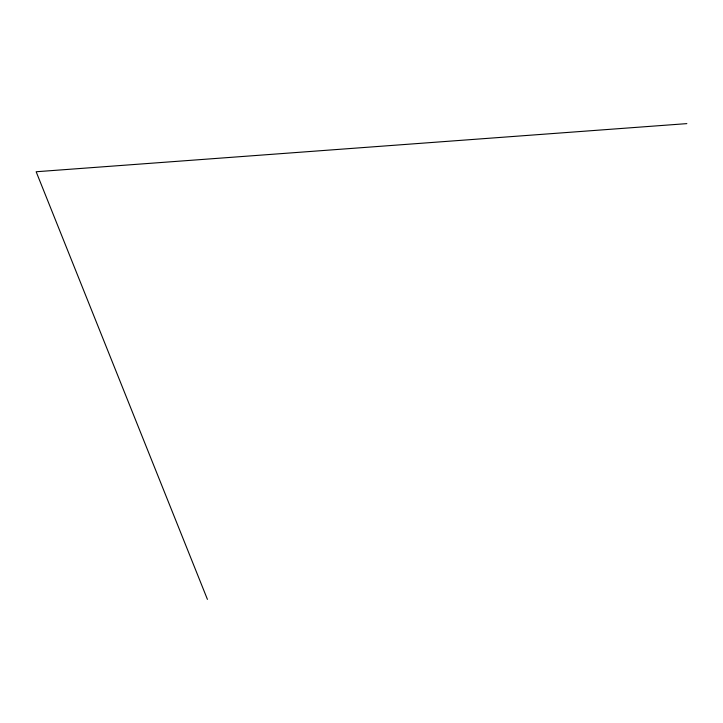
<?xml version="1.0" encoding="UTF-8"?>
<svg xmlns="http://www.w3.org/2000/svg" width="723" height="723" viewBox="0 0 723 723"><rect width="100%" height="100%" fill="white"/><g stroke="black" fill="none" stroke-linecap="round" stroke-linejoin="round"><path stroke-width="1.08" d="M686.85 123.624L36.15 171.749L207.429 599.376"/></g></svg>
